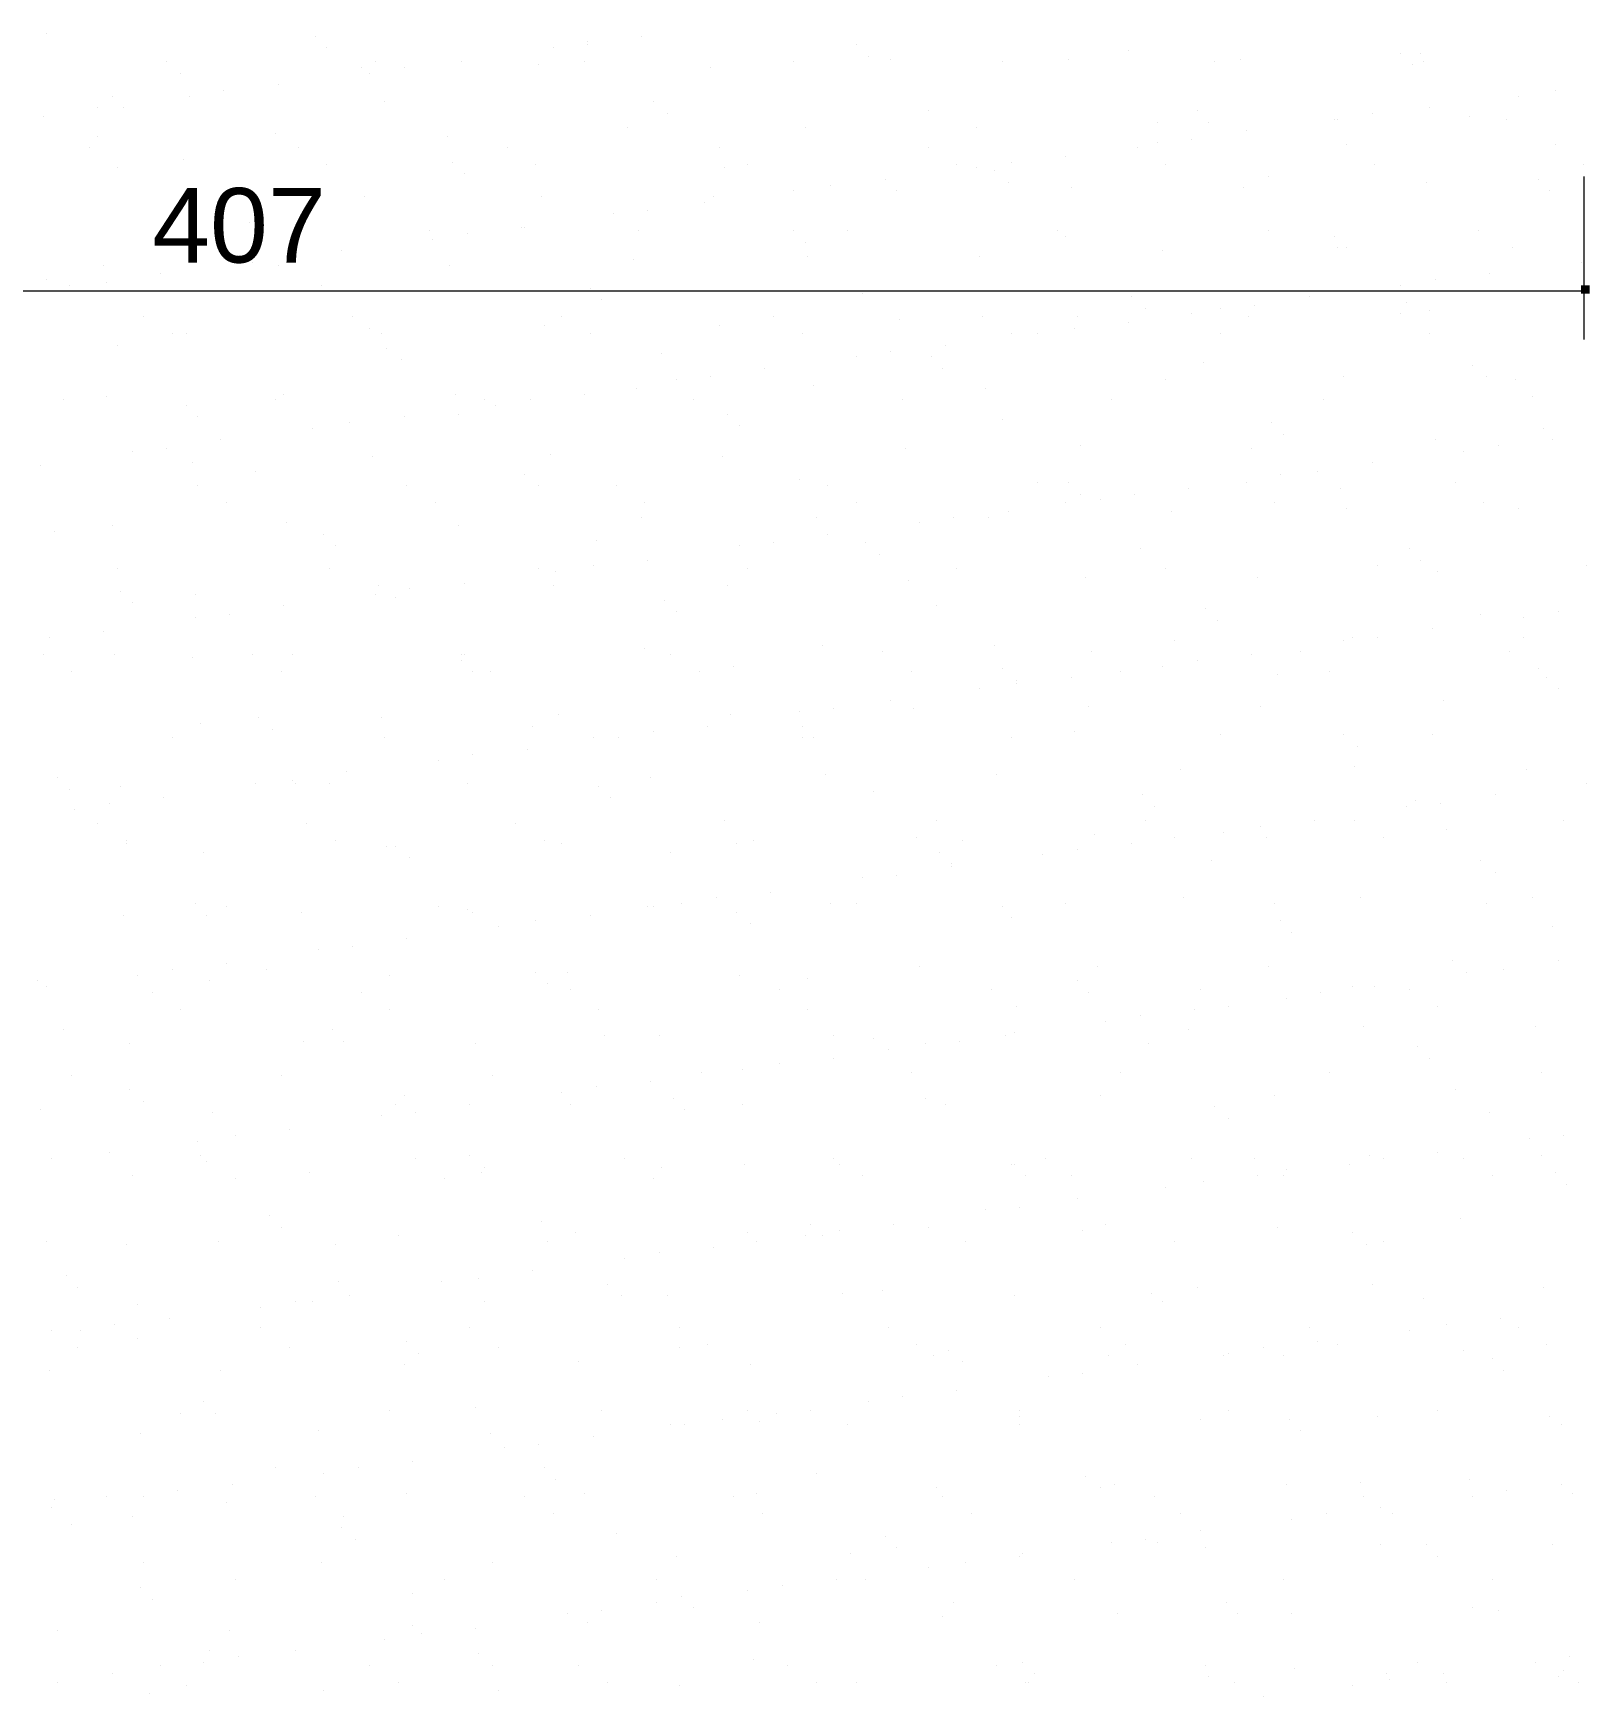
# Model space of a CAD drawing. Header units: millimetres. Extents: x 51.3 to 71.5, y 31.8 to 61.9.
# Drawn here: x 56.941 to 59.29, y 43.291 to 45.803 of the extents above; entities that cross this region are included whole.
import ezdxf

# ---------------------------------------------------------------- set-up
doc = ezdxf.new("R2010")
doc.units = ezdxf.units.MM
for name, color, linetype in [('PDF_0', 7, 'Continuous'), ('PDF_COTAS', 1, 'Continuous'), ('PDF_Texto', 7, 'Continuous')]:
    doc.layers.add(name, color=color, linetype=linetype)
doc.layers.add('PDF_Vegetação', color=7, linetype='Continuous', true_color=0x00dd37)
doc.styles.add('PDF Arial', font='arial.ttf')

msp = doc.modelspace()

# ---------------------------------------------------------------- hatches: boundary and pattern name
at = {"layer": 'PDF_0', "transparency": 33554559}
msp.add_hatch(color=1, dxfattribs=at).paths.add_polyline_path([(59.2905, 45.4095), (59.2905, 45.4225), (59.2775, 45.4225), (59.2775, 45.4095)])

# ---------------------------------------------------------------- linework, layer by layer
at = {"layer": 'PDF_COTAS', "lineweight": 5}
for points in [[(59.2818, 45.5868), (59.2818, 45.3403)], [(55.2133, 45.4138), (59.2818, 45.4138)]]:
    msp.add_lwpolyline(points, dxfattribs=at)
at = {"layer": 'PDF_Vegetação', "lineweight": 5}
for points in [[(56.96, 45.803), (56.96, 45.803)], [(57.3665, 45.7986), (57.3665, 45.7986)], [(57.8593, 45.7986), (57.8593, 45.7986)], [(57.3838, 45.7813), (57.3838, 45.7813)], [(57.7253, 45.7813), (57.7253, 45.7813)], [(57.7772, 45.79), (57.7772, 45.79)], [(57.7772, 45.7857), (57.7772, 45.7857)], [(58.1836, 45.7857), (58.1836, 45.7857)], [(58.5944, 45.777), (58.5944, 45.777)], [(59.0051, 45.7727), (59.0051, 45.7727)], [(59.0354, 45.7727), (59.0354, 45.7727)], [(57.1416, 45.7597), (57.1416, 45.7597)], [(57.4356, 45.7511), (57.4356, 45.7511)], [(57.4573, 45.7597), (57.4573, 45.7597)], [(57.5005, 45.7511), (57.5005, 45.7511)], [(57.587, 45.7597), (57.587, 45.7597)], [(57.7037, 45.7554), (57.7037, 45.7554)], [(57.7729, 45.7597), (57.7729, 45.7597)], [(57.9631, 45.7511), (57.9631, 45.7511)], [(58.0885, 45.7597), (58.0885, 45.7597)], [(58.2009, 45.7684), (58.2009, 45.7684)], [(58.2355, 45.764), (58.2355, 45.764)], [(58.4041, 45.7597), (58.4041, 45.7597)], [(58.5036, 45.764), (58.5036, 45.764)], [(58.7241, 45.7597), (58.7241, 45.7597)], [(58.763, 45.764), (58.763, 45.764)], [(59.0224, 45.7554), (59.0224, 45.7554)], [(59.0397, 45.7597), (59.0397, 45.7597)], [(57.1632, 45.7424), (57.1632, 45.7424)], [(57.3102, 45.7251), (57.3102, 45.7251)], [(57.4486, 45.7424), (57.4486, 45.7424)], [(57.0595, 45.7078), (57.0595, 45.7078)], [(57.1762, 45.7078), (57.1762, 45.7078)], [(57.2281, 45.7165), (57.2281, 45.7165)], [(57.4702, 45.6992), (57.4702, 45.6992)], [(57.8766, 45.6992), (57.8766, 45.6992)], [(59.1824, 45.7078), (59.1824, 45.7078)], [(59.2386, 45.7165), (59.2386, 45.7165)], [(56.9557, 45.6776), (56.9557, 45.6776)], [(57.0379, 45.6905), (57.0379, 45.6905)], [(57.0768, 45.6905), (57.0768, 45.6905)], [(57.8983, 45.6819), (57.8983, 45.6819)], [(58.2917, 45.6862), (58.2917, 45.6862)], [(58.6376, 45.6689), (58.6376, 45.6689)], [(58.6981, 45.6862), (58.6981, 45.6862)], [(58.7154, 45.6689), (58.7154, 45.6689)], [(58.9057, 45.6732), (58.9057, 45.6732)], [(58.91, 45.6732), (58.91, 45.6732)], [(58.9619, 45.6819), (58.9619, 45.6819)], [(59.0483, 45.6905), (59.0483, 45.6905)], [(59.1089, 45.6776), (59.1089, 45.6776)], [(59.1651, 45.6732), (59.1651, 45.6732)], [(57.0379, 45.6473), (57.0379, 45.6473)], [(57.3059, 45.6516), (57.3059, 45.6516)], [(57.5653, 45.6473), (57.5653, 45.6473)], [(57.8377, 45.6603), (57.8377, 45.6603)], [(58.1058, 45.6603), (58.1058, 45.6603)], [(58.3652, 45.6603), (58.3652, 45.6603)], [(58.7716, 45.656), (58.7716, 45.656)], [(57.0249, 45.63), (57.0249, 45.63)], [(57.3405, 45.63), (57.3405, 45.63)], [(57.6561, 45.63), (57.6561, 45.63)], [(57.9761, 45.63), (57.9761, 45.63)], [(58.2917, 45.63), (58.2917, 45.63)], [(58.6073, 45.63), (58.6073, 45.63)], [(58.6376, 45.6387), (58.6376, 45.6387)], [(58.6895, 45.643), (58.6895, 45.643)], [(58.923, 45.6343), (58.923, 45.6343)], [(59.2386, 45.6343), (59.2386, 45.6343)], [(57.0681, 45.5997), (57.0681, 45.5997)], [(57.1676, 45.6127), (57.1676, 45.6127)], [(57.3838, 45.6041), (57.3838, 45.6041)], [(57.574, 45.6084), (57.574, 45.6084)], [(57.6994, 45.6041), (57.6994, 45.6041)], [(57.9847, 45.5997), (57.9847, 45.5997)], [(58.0193, 45.6041), (58.0193, 45.6041)], [(58.3349, 45.6041), (58.3349, 45.6041)], [(58.3652, 45.5997), (58.3652, 45.5997)], [(58.3911, 45.5954), (58.3911, 45.5954)], [(58.4171, 45.6084), (58.4171, 45.6084)], [(58.4992, 45.617), (58.4992, 45.617)], [(58.6506, 45.6041), (58.6506, 45.6041)], [(58.9662, 45.6041), (58.9662, 45.6041)], [(59.2818, 45.6041), (59.2818, 45.6041)], [(57.5913, 45.5911), (57.5913, 45.5911)], [(58.1447, 45.5738), (58.1447, 45.5738)], [(58.2269, 45.5825), (58.2269, 45.5825)], [(58.4128, 45.5781), (58.4128, 45.5781)], [(58.5079, 45.5695), (58.5079, 45.5695)], [(58.7673, 45.5695), (58.7673, 45.5695)], [(58.8062, 45.5868), (58.8062, 45.5868)], [(59.044, 45.5781), (59.044, 45.5781)], [(59.2126, 45.5825), (59.2126, 45.5825)], [(57.1676, 45.5435), (57.1676, 45.5435)], [(57.44, 45.5565), (57.44, 45.5565)], [(57.708, 45.5565), (57.708, 45.5565)], [(57.9545, 45.5479), (57.9545, 45.5479)], [(57.9674, 45.5565), (57.9674, 45.5565)], [(58.0885, 45.5652), (58.0885, 45.5652)], [(58.2441, 45.5652), (58.2441, 45.5652)], [(59.2299, 45.5652), (59.2299, 45.5652)], [(57.8161, 45.5306), (57.8161, 45.5306)], [(57.868, 45.5349), (57.868, 45.5349)], [(57.2238, 45.5046), (57.2238, 45.5046)], [(57.267, 45.5176), (57.267, 45.5176)], [(57.2843, 45.5003), (57.2843, 45.5003)], [(57.5394, 45.5046), (57.5394, 45.5046)], [(57.5956, 45.5003), (57.5956, 45.5003)], [(57.6778, 45.5089), (57.6778, 45.5089)], [(57.6821, 45.5089), (57.6821, 45.5089)], [(57.855, 45.5046), (57.855, 45.5046)], [(58.0885, 45.5046), (58.0885, 45.5046)], [(58.1706, 45.5046), (58.1706, 45.5046)], [(58.4863, 45.5046), (58.4863, 45.5046)], [(58.4992, 45.496), (58.4992, 45.496)], [(58.8062, 45.5046), (58.8062, 45.5046)], [(58.9057, 45.496), (58.9057, 45.496)], [(59.1218, 45.5046), (59.1218, 45.5046)], [(57.4054, 45.4744), (57.4054, 45.4744)], [(57.5437, 45.4917), (57.5437, 45.4917)], [(58.1058, 45.4873), (58.1058, 45.4873)], [(58.6462, 45.4744), (58.6462, 45.4744)], [(58.91, 45.4787), (58.91, 45.4787)], [(58.923, 45.4787), (58.923, 45.4787)], [(59.1737, 45.4787), (59.1737, 45.4787)], [(57.0465, 45.4527), (57.0465, 45.4527)], [(57.2713, 45.4571), (57.2713, 45.4571)], [(57.3102, 45.4527), (57.3102, 45.4527)], [(57.3232, 45.4657), (57.3232, 45.4657)], [(57.5697, 45.4527), (57.5697, 45.4527)], [(57.8464, 45.4614), (57.8464, 45.4614)], [(58.1101, 45.4657), (58.1101, 45.4657)], [(58.3695, 45.4657), (58.3695, 45.4657)], [(59.2775, 45.4571), (59.2775, 45.4571)], [(56.96, 45.4311), (56.96, 45.4311)], [(56.9946, 45.4225), (56.9946, 45.4225)], [(57.0508, 45.4268), (57.0508, 45.4268)], [(57.133, 45.4398), (57.133, 45.4398)], [(57.3751, 45.4225), (57.3751, 45.4225)], [(57.7815, 45.4182), (57.7815, 45.4182)], [(59.0051, 45.4225), (59.0051, 45.4225)], [(59.057, 45.4311), (59.057, 45.4311)], [(59.1391, 45.4398), (59.1391, 45.4398)], [(56.9817, 45.4138), (56.9817, 45.4138)], [(57.7988, 45.4009), (57.7988, 45.4009)], [(58.1923, 45.4095), (58.1923, 45.4095)], [(58.5987, 45.4052), (58.5987, 45.4052)], [(58.7846, 45.3922), (58.7846, 45.3922)], [(58.8667, 45.4052), (58.8667, 45.4052)], [(59.0137, 45.3965), (59.0137, 45.3965)], [(57.107, 45.3749), (57.107, 45.3749)], [(57.4227, 45.3749), (57.4227, 45.3749)], [(57.7383, 45.3749), (57.7383, 45.3749)], [(58.0582, 45.3749), (58.0582, 45.3749)], [(58.2485, 45.3706), (58.2485, 45.3706)], [(58.3739, 45.3749), (58.3739, 45.3749)], [(58.5165, 45.3749), (58.5165, 45.3749)], [(58.6203, 45.3879), (58.6203, 45.3879)], [(58.6895, 45.3792), (58.6895, 45.3792)], [(58.7327, 45.3879), (58.7327, 45.3879)], [(58.7759, 45.3749), (58.7759, 45.3749)], [(59.0051, 45.3792), (59.0051, 45.3792)], [(59.0483, 45.3836), (59.0483, 45.3836)], [(57.1503, 45.349), (57.1503, 45.349)], [(57.1719, 45.349), (57.1719, 45.349)], [(57.4486, 45.3576), (57.4486, 45.3576)], [(57.4659, 45.349), (57.4659, 45.349)], [(57.7123, 45.3619), (57.7123, 45.3619)], [(57.7815, 45.349), (57.7815, 45.349)], [(57.9761, 45.3619), (57.9761, 45.3619)], [(58.1015, 45.349), (58.1015, 45.349)], [(58.4171, 45.349), (58.4171, 45.349)], [(58.456, 45.349), (58.456, 45.349)], [(58.5122, 45.3576), (58.5122, 45.3576)], [(58.5944, 45.3663), (58.5944, 45.3663)], [(58.7327, 45.349), (58.7327, 45.349)], [(59.0483, 45.349), (59.0483, 45.349)], [(57.0681, 45.3317), (57.0681, 45.3317)], [(57.4745, 45.3274), (57.4745, 45.3274)], [(57.8896, 45.3187), (57.8896, 45.3187)], [(58.2355, 45.323), (58.2355, 45.323)], [(58.3176, 45.3317), (58.3176, 45.3317)], [(57.4962, 45.3101), (57.4962, 45.3101)], [(58.0453, 45.2971), (58.0453, 45.2971)], [(58.1836, 45.3144), (58.1836, 45.3144)], [(58.296, 45.3144), (58.296, 45.3144)], [(58.3133, 45.2971), (58.3133, 45.2971)], [(58.7068, 45.3057), (58.7068, 45.3057)], [(59.1132, 45.3014), (59.1132, 45.3014)], [(57.8507, 45.2668), (57.8507, 45.2668)], [(57.9112, 45.2798), (57.9112, 45.2798)], [(57.9631, 45.2841), (57.9631, 45.2841)], [(58.1188, 45.2712), (58.1188, 45.2712)], [(58.3782, 45.2668), (58.3782, 45.2668)], [(58.6506, 45.2798), (58.6506, 45.2798)], [(58.9186, 45.2841), (58.9186, 45.2841)], [(59.1348, 45.2841), (59.1348, 45.2841)], [(59.178, 45.2798), (59.178, 45.2798)], [(56.986, 45.2495), (56.986, 45.2495)], [(57.0508, 45.2539), (57.0508, 45.2539)], [(57.3059, 45.2495), (57.3059, 45.2495)], [(57.3189, 45.2582), (57.3189, 45.2582)], [(57.5783, 45.2582), (57.5783, 45.2582)], [(57.6215, 45.2495), (57.6215, 45.2495)], [(57.6907, 45.2495), (57.6907, 45.2495)], [(57.7729, 45.2582), (57.7729, 45.2582)], [(57.9372, 45.2495), (57.9372, 45.2495)], [(58.2528, 45.2495), (58.2528, 45.2495)], [(58.5684, 45.2495), (58.5684, 45.2495)], [(58.8884, 45.2495), (58.8884, 45.2495)], [(59.204, 45.2539), (59.204, 45.2539)], [(57.1719, 45.2409), (57.1719, 45.2409)], [(57.1892, 45.2236), (57.1892, 45.2236)], [(57.5005, 45.2236), (57.5005, 45.2236)], [(57.5826, 45.2279), (57.5826, 45.2279)], [(57.6388, 45.2409), (57.6388, 45.2409)], [(57.9891, 45.2279), (57.9891, 45.2279)], [(58.4041, 45.2193), (58.4041, 45.2193)], [(57.3621, 45.2063), (57.3621, 45.2063)], [(57.4183, 45.2149), (57.4183, 45.2149)], [(58.0063, 45.2106), (58.0063, 45.2106)], [(58.8105, 45.2149), (58.8105, 45.2149)], [(58.8278, 45.1977), (58.8278, 45.1977)], [(59.2213, 45.2063), (59.2213, 45.2063)], [(57.0897, 45.1717), (57.0897, 45.1717)], [(57.1416, 45.176), (57.1416, 45.176)], [(57.2238, 45.189), (57.2238, 45.189)], [(57.721, 45.1674), (57.721, 45.1674)], [(58.2571, 45.176), (58.2571, 45.176)], [(58.5209, 45.1804), (58.5209, 45.1804)], [(58.7803, 45.176), (58.7803, 45.176)], [(59.057, 45.189), (59.057, 45.189)], [(59.1002, 45.1717), (59.1002, 45.1717)], [(59.1521, 45.1804), (59.1521, 45.1804)], [(59.2343, 45.189), (59.2343, 45.189)], [(56.9514, 45.1501), (56.9514, 45.1501)], [(57.1805, 45.1544), (57.1805, 45.1544)], [(57.2757, 45.1414), (57.2757, 45.1414)], [(57.4529, 45.1631), (57.4529, 45.1631)], [(57.9804, 45.1631), (57.9804, 45.1631)], [(58.8797, 45.1414), (58.8797, 45.1414)], [(58.9619, 45.1544), (58.9619, 45.1544)], [(57.1892, 45.1198), (57.1892, 45.1198)], [(57.5048, 45.1198), (57.5048, 45.1198)], [(57.6821, 45.1371), (57.6821, 45.1371)], [(57.7037, 45.1198), (57.7037, 45.1198)], [(57.8204, 45.1198), (57.8204, 45.1198)], [(58.0971, 45.1285), (58.0971, 45.1285)], [(58.1404, 45.1198), (58.1404, 45.1198)], [(58.456, 45.1241), (58.456, 45.1241)], [(58.5036, 45.1241), (58.5036, 45.1241)], [(58.7716, 45.1241), (58.7716, 45.1241)], [(58.8235, 45.1371), (58.8235, 45.1371)], [(59.0872, 45.1241), (59.0872, 45.1241)], [(57.2324, 45.0939), (57.2324, 45.0939)], [(57.548, 45.0939), (57.548, 45.0939)], [(57.8637, 45.0939), (57.8637, 45.0939)], [(58.1836, 45.0939), (58.1836, 45.0939)], [(58.4992, 45.0939), (58.4992, 45.0939)], [(58.5209, 45.1069), (58.5209, 45.1069)], [(58.5511, 45.0982), (58.5511, 45.0982)], [(58.603, 45.1069), (58.603, 45.1069)], [(58.6852, 45.1155), (58.6852, 45.1155)], [(58.8149, 45.0939), (58.8149, 45.0939)], [(58.9143, 45.1155), (58.9143, 45.1155)], [(59.1305, 45.0939), (59.1305, 45.0939)], [(57.8593, 45.0723), (57.8593, 45.0723)], [(58.1231, 45.0723), (58.1231, 45.0723)], [(58.3306, 45.0723), (58.3306, 45.0723)], [(58.3825, 45.0723), (58.3825, 45.0723)], [(58.4128, 45.0809), (58.4128, 45.0809)], [(58.6592, 45.0809), (58.6592, 45.0809)], [(58.923, 45.0852), (58.923, 45.0852)], [(59.1824, 45.0852), (59.1824, 45.0852)], [(56.973, 45.0506), (56.973, 45.0506)], [(57.0595, 45.0593), (57.0595, 45.0593)], [(57.3232, 45.0636), (57.3232, 45.0636)], [(57.3794, 45.0463), (57.3794, 45.0463)], [(57.5826, 45.0593), (57.5826, 45.0593)], [(58.1404, 45.0463), (58.1404, 45.0463)], [(58.2787, 45.0636), (58.2787, 45.0636)], [(57.3967, 45.029), (57.3967, 45.029)], [(57.7902, 45.0377), (57.7902, 45.0377)], [(58.0063, 45.029), (58.0063, 45.029)], [(58.0582, 45.0334), (58.0582, 45.0334)], [(58.1966, 45.0334), (58.1966, 45.0334)], [(58.2182, 45.0161), (58.2182, 45.0161)], [(58.6117, 45.0247), (58.6117, 45.0247)], [(59.0181, 45.0247), (59.0181, 45.0247)], [(57.0681, 44.9944), (57.0681, 44.9944)], [(57.3881, 44.9944), (57.3881, 44.9944)], [(57.7037, 44.9944), (57.7037, 44.9944)], [(57.7858, 44.9988), (57.7858, 44.9988)], [(57.868, 45.0074), (57.868, 45.0074)], [(58.0193, 44.9944), (58.0193, 44.9944)], [(58.3349, 44.9944), (58.3349, 44.9944)], [(58.6506, 44.9944), (58.6506, 44.9944)], [(58.9705, 44.9988), (58.9705, 44.9988)], [(59.0354, 45.0074), (59.0354, 45.0074)], [(59.2861, 44.9988), (59.2861, 44.9988)], [(57.4616, 44.9685), (57.4616, 44.9685)], [(57.5913, 44.9728), (57.5913, 44.9728)], [(57.7253, 44.9685), (57.7253, 44.9685)], [(57.7296, 44.9901), (57.7296, 44.9901)], [(57.9891, 44.9685), (57.9891, 44.9685)], [(58.2614, 44.9771), (58.2614, 44.9771)], [(58.5295, 44.9815), (58.5295, 44.9815)], [(58.7889, 44.9815), (58.7889, 44.9815)], [(59.0613, 44.9901), (59.0613, 44.9901)], [(57.0725, 44.9599), (57.0725, 44.9599)], [(57.0897, 44.9426), (57.0897, 44.9426)], [(57.1849, 44.9555), (57.1849, 44.9555)], [(57.4573, 44.9555), (57.4573, 44.9555)], [(57.4875, 44.9512), (57.4875, 44.9512)], [(57.5091, 44.9642), (57.5091, 44.9642)], [(57.8939, 44.9469), (57.8939, 44.9469)], [(57.1849, 44.9209), (57.1849, 44.9209)], [(57.2367, 44.9253), (57.2367, 44.9253)], [(57.3189, 44.9382), (57.3189, 44.9382)], [(57.9112, 44.9296), (57.9112, 44.9296)], [(58.3047, 44.9382), (58.3047, 44.9382)], [(58.7111, 44.9339), (58.7111, 44.9339)], [(58.7284, 44.9166), (58.7284, 44.9166)], [(59.1262, 44.9253), (59.1262, 44.9253)], [(59.191, 44.9209), (59.191, 44.9209)], [(59.2429, 44.9296), (59.2429, 44.9296)], [(56.9644, 44.8907), (56.9644, 44.8907)], [(57.0465, 44.8993), (57.0465, 44.8993)], [(58.9316, 44.8907), (58.9316, 44.8907)], [(58.9705, 44.8907), (58.9705, 44.8907)], [(59.0527, 44.9036), (59.0527, 44.9036)], [(59.191, 44.8907), (59.191, 44.8907)], [(56.9557, 44.8647), (56.9557, 44.8647)], [(57.0638, 44.8647), (57.0638, 44.8647)], [(57.2713, 44.8647), (57.2713, 44.8647)], [(57.3319, 44.8647), (57.3319, 44.8647)], [(57.587, 44.8647), (57.587, 44.8647)], [(57.5913, 44.8647), (57.5913, 44.8647)], [(57.8637, 44.8734), (57.8637, 44.8734)], [(57.9026, 44.8647), (57.9026, 44.8647)], [(58.1317, 44.8777), (58.1317, 44.8777)], [(58.2225, 44.8691), (58.2225, 44.8691)], [(58.3911, 44.8777), (58.3911, 44.8777)], [(58.5382, 44.8691), (58.5382, 44.8691)], [(58.6635, 44.8864), (58.6635, 44.8864)], [(58.7803, 44.8647), (58.7803, 44.8647)], [(58.8538, 44.8691), (58.8538, 44.8691)], [(58.9186, 44.8864), (58.9186, 44.8864)], [(59.1694, 44.8691), (59.1694, 44.8691)], [(57.1805, 44.8604), (57.1805, 44.8604)], [(57.587, 44.8561), (57.587, 44.8561)], [(57.9977, 44.8474), (57.9977, 44.8474)], [(58.4041, 44.8431), (58.4041, 44.8431)], [(58.6462, 44.8474), (58.6462, 44.8474)], [(58.6981, 44.8561), (58.6981, 44.8561)], [(59.2126, 44.8431), (59.2126, 44.8431)], [(56.999, 44.8388), (56.999, 44.8388)], [(57.3146, 44.8388), (57.3146, 44.8388)], [(57.6043, 44.8388), (57.6043, 44.8388)], [(57.6302, 44.8388), (57.6302, 44.8388)], [(57.9458, 44.8388), (57.9458, 44.8388)], [(58.2658, 44.8388), (58.2658, 44.8388)], [(58.4257, 44.8258), (58.4257, 44.8258)], [(58.4257, 44.8215), (58.4257, 44.8215)], [(58.5079, 44.8301), (58.5079, 44.8301)], [(58.5814, 44.8388), (58.5814, 44.8388)], [(58.8192, 44.8345), (58.8192, 44.8345)], [(58.897, 44.8388), (58.897, 44.8388)], [(59.2256, 44.8301), (59.2256, 44.8301)], [(58.2355, 44.7956), (58.2355, 44.7956)], [(58.3695, 44.8129), (58.3695, 44.8129)], [(59.07, 44.7956), (59.07, 44.7956)], [(59.2429, 44.8129), (59.2429, 44.8129)], [(57.28, 44.7696), (57.28, 44.7696)], [(57.4659, 44.7696), (57.4659, 44.7696)], [(57.734, 44.7739), (57.734, 44.7739)], [(57.9934, 44.7739), (57.9934, 44.7739)], [(58.0971, 44.7783), (58.0971, 44.7783)], [(58.149, 44.7826), (58.149, 44.7826)], [(58.2701, 44.7826), (58.2701, 44.7826)], [(58.5338, 44.7869), (58.5338, 44.7869)], [(58.7932, 44.7869), (58.7932, 44.7869)], [(57.1503, 44.7393), (57.1503, 44.7393)], [(57.1935, 44.761), (57.1935, 44.761)], [(57.3016, 44.7523), (57.3016, 44.7523)], [(57.4702, 44.7393), (57.4702, 44.7393)], [(57.695, 44.7566), (57.695, 44.7566)], [(57.7858, 44.7393), (57.7858, 44.7393)], [(57.8248, 44.7393), (57.8248, 44.7393)], [(57.8766, 44.748), (57.8766, 44.748)], [(57.9588, 44.7566), (57.9588, 44.7566)], [(58.1015, 44.7566), (58.1015, 44.7566)], [(58.1015, 44.7393), (58.1015, 44.7393)], [(58.1188, 44.7393), (58.1188, 44.7393)], [(58.4171, 44.7393), (58.4171, 44.7393)], [(58.5122, 44.748), (58.5122, 44.748)], [(58.7327, 44.7437), (58.7327, 44.7437)], [(58.9186, 44.7437), (58.9186, 44.7437)], [(59.0527, 44.7437), (59.0527, 44.7437)], [(57.6864, 44.7221), (57.6864, 44.7221)], [(58.9402, 44.7264), (58.9402, 44.7264)], [(57.5524, 44.7048), (57.5524, 44.7048)], [(57.6043, 44.7134), (57.6043, 44.7134)], [(58.6722, 44.6918), (58.6722, 44.6918)], [(58.9359, 44.6961), (58.9359, 44.6961)], [(59.1953, 44.6918), (59.1953, 44.6918)], [(56.9773, 44.6788), (56.9773, 44.6788)], [(57.0725, 44.6658), (57.0725, 44.6658)], [(57.2757, 44.6702), (57.2757, 44.6702)], [(57.3319, 44.6745), (57.3319, 44.6745)], [(57.3362, 44.6702), (57.3362, 44.6702)], [(57.3881, 44.6702), (57.3881, 44.6702)], [(57.414, 44.6875), (57.414, 44.6875)], [(57.5956, 44.6702), (57.5956, 44.6702)], [(57.7945, 44.6658), (57.7945, 44.6658)], [(57.8723, 44.6788), (57.8723, 44.6788)], [(58.1361, 44.6831), (58.1361, 44.6831)], [(58.3955, 44.6831), (58.3955, 44.6831)], [(59.2861, 44.6702), (59.2861, 44.6702)], [(56.9946, 44.6615), (56.9946, 44.6615)], [(57.0552, 44.6399), (57.0552, 44.6399)], [(57.1373, 44.6486), (57.1373, 44.6486)], [(57.8118, 44.6486), (57.8118, 44.6486)], [(58.2096, 44.6572), (58.2096, 44.6572)], [(58.616, 44.6529), (58.616, 44.6529)], [(59.0267, 44.6442), (59.0267, 44.6442)], [(59.0656, 44.6399), (59.0656, 44.6399)], [(59.1478, 44.6529), (59.1478, 44.6529)], [(57.0033, 44.6313), (57.0033, 44.6313)], [(57.9847, 44.614), (57.9847, 44.614)], [(58.3047, 44.614), (58.3047, 44.614)], [(58.6203, 44.614), (58.6203, 44.614)], [(58.6333, 44.6356), (58.6333, 44.6356)], [(58.8754, 44.614), (58.8754, 44.614)], [(58.9359, 44.614), (58.9359, 44.614)], [(59.0137, 44.6356), (59.0137, 44.6356)], [(59.2515, 44.614), (59.2515, 44.614)], [(57.0379, 44.6096), (57.0379, 44.6096)], [(57.3535, 44.6096), (57.3535, 44.6096)], [(57.6691, 44.6096), (57.6691, 44.6096)], [(58.5425, 44.5923), (58.5425, 44.5923)], [(58.737, 44.5967), (58.737, 44.5967)], [(58.7932, 44.6053), (58.7932, 44.6053)], [(59.0743, 44.601), (59.0743, 44.601)], [(57.0811, 44.5837), (57.0811, 44.5837)], [(57.0811, 44.5794), (57.0811, 44.5794)], [(57.1978, 44.5664), (57.1978, 44.5664)], [(57.3967, 44.5837), (57.3967, 44.5837)], [(57.4745, 44.5751), (57.4745, 44.5751)], [(57.4875, 44.5751), (57.4875, 44.5751)], [(57.7123, 44.5837), (57.7123, 44.5837)], [(57.7383, 44.5794), (57.7383, 44.5794)], [(57.9026, 44.5664), (57.9026, 44.5664)], [(58.002, 44.5794), (58.002, 44.5794)], [(58.028, 44.5837), (58.028, 44.5837)], [(58.2744, 44.588), (58.2744, 44.588)], [(58.309, 44.5664), (58.309, 44.5664)], [(58.3436, 44.5837), (58.3436, 44.5837)], [(58.5165, 44.5707), (58.5165, 44.5707)], [(58.5987, 44.5794), (58.5987, 44.5794)], [(58.6635, 44.588), (58.6635, 44.588)], [(58.8019, 44.588), (58.8019, 44.588)], [(58.9792, 44.588), (58.9792, 44.588)], [(57.5091, 44.5578), (57.5091, 44.5578)], [(58.3263, 44.5491), (58.3263, 44.5491)], [(58.3263, 44.5448), (58.3263, 44.5448)], [(58.4647, 44.5621), (58.4647, 44.5621)], [(58.7197, 44.5534), (58.7197, 44.5534)], [(59.1262, 44.5534), (59.1262, 44.5534)], [(58.1923, 44.5275), (58.1923, 44.5275)], [(58.2441, 44.5318), (58.2441, 44.5318)], [(59.1478, 44.5361), (59.1478, 44.5361)], [(57.1849, 44.4886), (57.1849, 44.4886)], [(57.9199, 44.4886), (57.9199, 44.4886)], [(57.9718, 44.4972), (57.9718, 44.4972)], [(58.0539, 44.5059), (58.0539, 44.5059)], [(58.1447, 44.4886), (58.1447, 44.4886)], [(58.1836, 44.4886), (58.1836, 44.4886)], [(58.4992, 44.4886), (58.4992, 44.4886)], [(58.6765, 44.4972), (58.6765, 44.4972)], [(58.8149, 44.4886), (58.8149, 44.4886)], [(58.9446, 44.4972), (58.9446, 44.4972)], [(59.1348, 44.4886), (59.1348, 44.4886)], [(59.204, 44.4972), (59.204, 44.4972)], [(57.0768, 44.4713), (57.0768, 44.4713)], [(57.2022, 44.4713), (57.2022, 44.4713)], [(57.2324, 44.4843), (57.2324, 44.4843)], [(57.3448, 44.4756), (57.3448, 44.4756)], [(57.5524, 44.4843), (57.5524, 44.4843)], [(57.5956, 44.4799), (57.5956, 44.4799)], [(57.6043, 44.4756), (57.6043, 44.4756)], [(57.6994, 44.4626), (57.6994, 44.4626)], [(57.7815, 44.4713), (57.7815, 44.4713)], [(57.868, 44.4843), (57.868, 44.4843)], [(57.8766, 44.4843), (57.8766, 44.4843)], [(58.002, 44.4756), (58.002, 44.4756)], [(58.4041, 44.4843), (58.4041, 44.4843)], [(58.4171, 44.467), (58.4171, 44.467)], [(58.8235, 44.4626), (58.8235, 44.4626)], [(57.6432, 44.454), (57.6432, 44.454)], [(58.0236, 44.4583), (58.0236, 44.4583)], [(58.8408, 44.4453), (58.8408, 44.4453)], [(59.2343, 44.454), (59.2343, 44.454)], [(57.3708, 44.4194), (57.3708, 44.4194)], [(57.4227, 44.4237), (57.4227, 44.4237)], [(57.5048, 44.4367), (57.5048, 44.4367)], [(57.1503, 44.3891), (57.1503, 44.3891)], [(57.2324, 44.3978), (57.2324, 44.3978)], [(57.293, 44.3891), (57.293, 44.3891)], [(58.2787, 44.3935), (58.2787, 44.3935)], [(58.5468, 44.3935), (58.5468, 44.3935)], [(58.8062, 44.3935), (58.8062, 44.3935)], [(59.0829, 44.4021), (59.0829, 44.4021)], [(59.1608, 44.3891), (59.1608, 44.3891)], [(59.2429, 44.4021), (59.2429, 44.4021)], [(56.9471, 44.3718), (56.9471, 44.3718)], [(56.96, 44.3632), (56.96, 44.3632)], [(57.0984, 44.3805), (57.0984, 44.3805)], [(57.2065, 44.3718), (57.2065, 44.3718)], [(57.4789, 44.3805), (57.4789, 44.3805)], [(57.6994, 44.3848), (57.6994, 44.3848)], [(57.7167, 44.3675), (57.7167, 44.3675)], [(57.7469, 44.3848), (57.7469, 44.3848)], [(58.0063, 44.3805), (58.0063, 44.3805)], [(58.1101, 44.3762), (58.1101, 44.3762)], [(58.5165, 44.3718), (58.5165, 44.3718)], [(58.9316, 44.3632), (58.9316, 44.3632)], [(58.9662, 44.3632), (58.9662, 44.3632)], [(59.1045, 44.3848), (59.1045, 44.3848)], [(57.12, 44.3545), (57.12, 44.3545)], [(57.4356, 44.3545), (57.4356, 44.3545)], [(57.7513, 44.3589), (57.7513, 44.3589)], [(58.0669, 44.3589), (58.0669, 44.3589)], [(58.3868, 44.3589), (58.3868, 44.3589)], [(58.5338, 44.3545), (58.5338, 44.3545)], [(58.7024, 44.3589), (58.7024, 44.3589)], [(58.8322, 44.3459), (58.8322, 44.3459)], [(58.884, 44.3545), (58.884, 44.3545)], [(59.0181, 44.3589), (59.0181, 44.3589)], [(57.1632, 44.3286), (57.1632, 44.3286)], [(57.4789, 44.3286), (57.4789, 44.3286)], [(57.7945, 44.3286), (57.7945, 44.3286)], [(58.1101, 44.3286), (58.1101, 44.3286)], [(58.4257, 44.3329), (58.4257, 44.3329)], [(58.6117, 44.32), (58.6117, 44.32)], [(58.6938, 44.3286), (58.6938, 44.3286)], [(58.7457, 44.3329), (58.7457, 44.3329)], [(59.0613, 44.3329), (59.0613, 44.3329)], [(56.986, 44.2983), (56.986, 44.2983)], [(57.3924, 44.2983), (57.3924, 44.2983)], [(57.8031, 44.2897), (57.8031, 44.2897)], [(57.8853, 44.2897), (57.8853, 44.2897)], [(58.149, 44.2897), (58.149, 44.2897)], [(58.4084, 44.2897), (58.4084, 44.2897)], [(58.4214, 44.294), (58.4214, 44.294)], [(58.5598, 44.3113), (58.5598, 44.3113)], [(58.6852, 44.2983), (58.6852, 44.2983)], [(58.9489, 44.3027), (58.9489, 44.3027)], [(59.2083, 44.3027), (59.2083, 44.3027)], [(57.0854, 44.2767), (57.0854, 44.2767)], [(57.3492, 44.281), (57.3492, 44.281)], [(57.4097, 44.281), (57.4097, 44.281)], [(57.6086, 44.2767), (57.6086, 44.2767)], [(58.2096, 44.2854), (58.2096, 44.2854)], [(58.2312, 44.2681), (58.2312, 44.2681)], [(58.2874, 44.2767), (58.2874, 44.2767)], [(58.3393, 44.281), (58.3393, 44.281)], [(58.6246, 44.2767), (58.6246, 44.2767)], [(59.031, 44.2724), (59.031, 44.2724)], [(58.0107, 44.2378), (58.0107, 44.2378)], [(58.0669, 44.2465), (58.0669, 44.2465)], [(58.149, 44.2551), (58.149, 44.2551)], [(59.0483, 44.2551), (59.0483, 44.2551)], [(56.999, 44.2292), (56.999, 44.2292)], [(57.3146, 44.2292), (57.3146, 44.2292)], [(57.6345, 44.2292), (57.6345, 44.2292)], [(57.7902, 44.2119), (57.7902, 44.2119)], [(57.8723, 44.2205), (57.8723, 44.2205)], [(57.9501, 44.2335), (57.9501, 44.2335)], [(58.2658, 44.2335), (58.2658, 44.2335)], [(58.5814, 44.2335), (58.5814, 44.2335)], [(58.897, 44.2335), (58.897, 44.2335)], [(59.217, 44.2335), (59.217, 44.2335)], [(57.0854, 44.2075), (57.0854, 44.2075)], [(57.107, 44.1903), (57.107, 44.1903)], [(57.5005, 44.1989), (57.5005, 44.1989)], [(57.7383, 44.2032), (57.7383, 44.2032)], [(57.9069, 44.1946), (57.9069, 44.1946)], [(58.2874, 44.1946), (58.2874, 44.1946)], [(58.5511, 44.1989), (58.5511, 44.1989)], [(58.8149, 44.1989), (58.8149, 44.1989)], [(59.0872, 44.2075), (59.0872, 44.2075)], [(56.9514, 44.1773), (56.9514, 44.1773)], [(57.2108, 44.173), (57.2108, 44.173)], [(57.4659, 44.1686), (57.4659, 44.1686)], [(57.4875, 44.1859), (57.4875, 44.1859)], [(57.5178, 44.173), (57.5178, 44.173)], [(57.5999, 44.1859), (57.5999, 44.1859)], [(57.7513, 44.1859), (57.7513, 44.1859)], [(57.9242, 44.1773), (57.9242, 44.1773)], [(58.0107, 44.1859), (58.0107, 44.1859)], [(58.3176, 44.1859), (58.3176, 44.1859)], [(58.7241, 44.1816), (58.7241, 44.1816)], [(58.7457, 44.1643), (58.7457, 44.1643)], [(59.1391, 44.173), (59.1391, 44.173)], [(57.2454, 44.1384), (57.2454, 44.1384)], [(57.3275, 44.147), (57.3275, 44.147)], [(59.2515, 44.1384), (59.2515, 44.1384)], [(57.0552, 44.1124), (57.0552, 44.1124)], [(57.1892, 44.1297), (57.1892, 44.1297)], [(59.0613, 44.1124), (59.0613, 44.1124)], [(59.1997, 44.134), (59.1997, 44.134)], [(56.9687, 44.1038), (56.9687, 44.1038)], [(57.1935, 44.1081), (57.1935, 44.1081)], [(57.2022, 44.0995), (57.2022, 44.0995)], [(57.5178, 44.1038), (57.5178, 44.1038)], [(57.5999, 44.1081), (57.5999, 44.1081)], [(57.6215, 44.0908), (57.6215, 44.0908)], [(57.8334, 44.1038), (57.8334, 44.1038)], [(57.8896, 44.0908), (57.8896, 44.0908)], [(58.015, 44.0951), (58.015, 44.0951)], [(58.149, 44.1038), (58.149, 44.1038)], [(58.1577, 44.0951), (58.1577, 44.0951)], [(58.4171, 44.0951), (58.4171, 44.0951)], [(58.4214, 44.0951), (58.4214, 44.0951)], [(58.469, 44.1038), (58.469, 44.1038)], [(58.6895, 44.1038), (58.6895, 44.1038)], [(58.7846, 44.1038), (58.7846, 44.1038)], [(58.8322, 44.0865), (58.8322, 44.0865)], [(58.9273, 44.0951), (58.9273, 44.0951)], [(58.9575, 44.1081), (58.9575, 44.1081)], [(58.9792, 44.1038), (58.9792, 44.1038)], [(59.1002, 44.1038), (59.1002, 44.1038)], [(59.217, 44.1081), (59.217, 44.1081)], [(57.0897, 44.0778), (57.0897, 44.0778)], [(57.2454, 44.0735), (57.2454, 44.0735)], [(57.3578, 44.0822), (57.3578, 44.0822)], [(57.561, 44.0735), (57.561, 44.0735)], [(57.6172, 44.0822), (57.6172, 44.0822)], [(57.8766, 44.0735), (57.8766, 44.0735)], [(58.1923, 44.0778), (58.1923, 44.0778)], [(58.4387, 44.0778), (58.4387, 44.0778)], [(58.5079, 44.0778), (58.5079, 44.0778)], [(58.7068, 44.0692), (58.7068, 44.0692)], [(58.7889, 44.0778), (58.7889, 44.0778)], [(58.8278, 44.0778), (58.8278, 44.0778)], [(59.1435, 44.0778), (59.1435, 44.0778)], [(59.2386, 44.0822), (59.2386, 44.0822)], [(59.2559, 44.0649), (59.2559, 44.0649)], [(58.5165, 44.0432), (58.5165, 44.0432)], [(58.6506, 44.0605), (58.6506, 44.0605)], [(57.2973, 44.0173), (57.2973, 44.0173)], [(58.3782, 44.026), (58.3782, 44.026)], [(58.4301, 44.0303), (58.4301, 44.0303)], [(59.0959, 44.013), (59.0959, 44.013)], [(57.3146, 44), (57.3146, 44)], [(57.4918, 43.987), (57.4918, 43.987)], [(57.708, 44.0087), (57.708, 44.0087)], [(57.7599, 43.9914), (57.7599, 43.9914)], [(58.0193, 43.9914), (58.0193, 43.9914)], [(58.1058, 43.987), (58.1058, 43.987)], [(58.1144, 44.0043), (58.1144, 44.0043)], [(58.1317, 43.987), (58.1317, 43.987)], [(58.1577, 43.9957), (58.1577, 43.9957)], [(58.2398, 44.0043), (58.2398, 44.0043)], [(58.2917, 44), (58.2917, 44)], [(58.5252, 43.9957), (58.5252, 43.9957)], [(58.5598, 44.0043), (58.5598, 44.0043)], [(58.8192, 44), (58.8192, 44)], [(58.9316, 43.9914), (58.9316, 43.9914)], [(56.96, 43.9784), (56.96, 43.9784)], [(57.0811, 43.9741), (57.0811, 43.9741)], [(57.2195, 43.9784), (57.2195, 43.9784)], [(57.3967, 43.9741), (57.3967, 43.9741)], [(57.7167, 43.9784), (57.7167, 43.9784)], [(57.8853, 43.9611), (57.8853, 43.9611)], [(57.9674, 43.9697), (57.9674, 43.9697)], [(58.0323, 43.9784), (58.0323, 43.9784)], [(58.3479, 43.9784), (58.3479, 43.9784)], [(58.6635, 43.9784), (58.6635, 43.9784)], [(58.9532, 43.9741), (58.9532, 43.9741)], [(58.9792, 43.9784), (58.9792, 43.9784)], [(57.695, 43.9352), (57.695, 43.9352)], [(57.8334, 43.9525), (57.8334, 43.9525)], [(56.9903, 43.9265), (56.9903, 43.9265)], [(57.401, 43.9179), (57.401, 43.9179)], [(57.5567, 43.9179), (57.5567, 43.9179)], [(57.6129, 43.9222), (57.6129, 43.9222)], [(57.8075, 43.9135), (57.8075, 43.9135)], [(58.9619, 43.9135), (58.9619, 43.9135)], [(57.0076, 43.9092), (57.0076, 43.9092)], [(57.3362, 43.8876), (57.3362, 43.8876)], [(57.3621, 43.8876), (57.3621, 43.8876)], [(57.4183, 43.8962), (57.4183, 43.8962)], [(57.6215, 43.8876), (57.6215, 43.8876)], [(57.8291, 43.8962), (57.8291, 43.8962)], [(57.8983, 43.8962), (57.8983, 43.8962)], [(58.162, 43.9006), (58.162, 43.9006)], [(58.2225, 43.9049), (58.2225, 43.9049)], [(58.4214, 43.8962), (58.4214, 43.8962)], [(58.6289, 43.9006), (58.6289, 43.9006)], [(58.6462, 43.8876), (58.6462, 43.8876)], [(58.6981, 43.9092), (58.6981, 43.9092)], [(59.0397, 43.8919), (59.0397, 43.8919)], [(59.2213, 43.9092), (59.2213, 43.9092)], [(57.0984, 43.8833), (57.0984, 43.8833)], [(57.146, 43.8617), (57.146, 43.8617)], [(57.2843, 43.879), (57.2843, 43.879)], [(59.1564, 43.8617), (59.1564, 43.8617)], [(56.9687, 43.8444), (56.9687, 43.8444)], [(57.0119, 43.8444), (57.0119, 43.8444)], [(57.0638, 43.853), (57.0638, 43.853)], [(57.2843, 43.8487), (57.2843, 43.8487)], [(57.5999, 43.8487), (57.5999, 43.8487)], [(57.9156, 43.8487), (57.9156, 43.8487)], [(58.2312, 43.8487), (58.2312, 43.8487)], [(58.5511, 43.8487), (58.5511, 43.8487)], [(58.8667, 43.8487), (58.8667, 43.8487)], [(59.0181, 43.8444), (59.0181, 43.8444)], [(59.0743, 43.853), (59.0743, 43.853)], [(59.1824, 43.8487), (59.1824, 43.8487)], [(57.0076, 43.8184), (57.0076, 43.8184)], [(57.0984, 43.8314), (57.0984, 43.8314)], [(57.3275, 43.8184), (57.3275, 43.8184)], [(57.5048, 43.8271), (57.5048, 43.8271)], [(57.5221, 43.8098), (57.5221, 43.8098)], [(57.6432, 43.8184), (57.6432, 43.8184)], [(57.9156, 43.8184), (57.9156, 43.8184)], [(57.9588, 43.8227), (57.9588, 43.8227)], [(58.2744, 43.8227), (58.2744, 43.8227)], [(58.322, 43.8141), (58.322, 43.8141)], [(58.59, 43.8227), (58.59, 43.8227)], [(58.7457, 43.8098), (58.7457, 43.8098)], [(58.7976, 43.8184), (58.7976, 43.8184)], [(58.8797, 43.8271), (58.8797, 43.8271)], [(58.91, 43.8227), (58.91, 43.8227)], [(59.1002, 43.8141), (59.1002, 43.8141)], [(59.2256, 43.8227), (59.2256, 43.8227)], [(57.5005, 43.7925), (57.5005, 43.7925)], [(57.7642, 43.7968), (57.7642, 43.7968)], [(58.0236, 43.7925), (58.0236, 43.7925)], [(58.3004, 43.8055), (58.3004, 43.8055)], [(58.3436, 43.7968), (58.3436, 43.7968)], [(58.5641, 43.8055), (58.5641, 43.8055)], [(58.6073, 43.7925), (58.6073, 43.7925)], [(58.737, 43.8055), (58.737, 43.8055)], [(58.8278, 43.8055), (58.8278, 43.8055)], [(59.1435, 43.8011), (59.1435, 43.8011)], [(56.9644, 43.7838), (56.9644, 43.7838)], [(57.2238, 43.7838), (57.2238, 43.7838)], [(58.4733, 43.7752), (58.4733, 43.7752)], [(58.5252, 43.7795), (58.5252, 43.7795)], [(59.1608, 43.7838), (59.1608, 43.7838)], [(57.1978, 43.7363), (57.1978, 43.7363)], [(58.2009, 43.7363), (58.2009, 43.7363)], [(58.2528, 43.7449), (58.2528, 43.7449)], [(58.3349, 43.7536), (58.3349, 43.7536)], [(57.1632, 43.719), (57.1632, 43.719)], [(57.2151, 43.719), (57.2151, 43.719)], [(57.4789, 43.7233), (57.4789, 43.7233)], [(57.6086, 43.7276), (57.6086, 43.7276)], [(57.7988, 43.7233), (57.7988, 43.7233)], [(57.9804, 43.7103), (57.9804, 43.7103)], [(58.0193, 43.7233), (58.0193, 43.7233)], [(58.0626, 43.719), (58.0626, 43.719)], [(58.1144, 43.7233), (58.1144, 43.7233)], [(58.4301, 43.7233), (58.4301, 43.7233)], [(58.4301, 43.7147), (58.4301, 43.7147)], [(58.7024, 43.7103), (58.7024, 43.7103)], [(58.7457, 43.7233), (58.7457, 43.7233)], [(58.8365, 43.7103), (58.8365, 43.7103)], [(58.9705, 43.7147), (58.9705, 43.7147)], [(59.0613, 43.7233), (59.0613, 43.7233)], [(59.2299, 43.7147), (59.2299, 43.7147)], [(57.1027, 43.6887), (57.1027, 43.6887)], [(57.3708, 43.693), (57.3708, 43.693)], [(57.6302, 43.6887), (57.6302, 43.6887)], [(57.7858, 43.6844), (57.7858, 43.6844)], [(57.9026, 43.7017), (57.9026, 43.7017)], [(57.9242, 43.7017), (57.9242, 43.7017)], [(58.0366, 43.706), (58.0366, 43.706)], [(58.1706, 43.7017), (58.1706, 43.7017)], [(58.4301, 43.7017), (58.4301, 43.7017)], [(58.8538, 43.693), (58.8538, 43.693)], [(59.2472, 43.7017), (59.2472, 43.7017)], [(57.6518, 43.6671), (57.6518, 43.6671)], [(57.7037, 43.6714), (57.7037, 43.6714)], [(57.3059, 43.6368), (57.3059, 43.6368)], [(57.4313, 43.6368), (57.4313, 43.6368)], [(57.5135, 43.6455), (57.5135, 43.6455)], [(57.7123, 43.6368), (57.7123, 43.6368)], [(57.2411, 43.6109), (57.2411, 43.6109)], [(57.3794, 43.6282), (57.3794, 43.6282)], [(57.7296, 43.6195), (57.7296, 43.6195)], [(58.1231, 43.6282), (58.1231, 43.6282)], [(58.5295, 43.6239), (58.5295, 43.6239)], [(58.5727, 43.6109), (58.5727, 43.6109)], [(58.8322, 43.6109), (58.8322, 43.6109)], [(58.9446, 43.6152), (58.9446, 43.6152)], [(59.1089, 43.6195), (59.1089, 43.6195)], [(59.2472, 43.6109), (59.2472, 43.6109)], [(56.973, 43.5893), (56.973, 43.5893)], [(57.0508, 43.5936), (57.0508, 43.5936)], [(57.107, 43.5936), (57.107, 43.5936)], [(57.1589, 43.6022), (57.1589, 43.6022)], [(57.2324, 43.5849), (57.2324, 43.5849)], [(57.3665, 43.5936), (57.3665, 43.5936)], [(57.5048, 43.5979), (57.5048, 43.5979)], [(57.6821, 43.5936), (57.6821, 43.5936)], [(57.7729, 43.5979), (57.7729, 43.5979)], [(57.9977, 43.5936), (57.9977, 43.5936)], [(58.0323, 43.5979), (58.0323, 43.5979)], [(58.3047, 43.6066), (58.3047, 43.6066)], [(58.3133, 43.5936), (58.3133, 43.5936)], [(58.5511, 43.6066), (58.5511, 43.6066)], [(58.6333, 43.5936), (58.6333, 43.5936)], [(58.9489, 43.5936), (58.9489, 43.5936)], [(59.1132, 43.5936), (59.1132, 43.5936)], [(59.1651, 43.6022), (59.1651, 43.6022)], [(59.2645, 43.5979), (59.2645, 43.5979)], [(56.9687, 43.5763), (56.9687, 43.5763)], [(57.0897, 43.5633), (57.0897, 43.5633)], [(57.4097, 43.5633), (57.4097, 43.5633)], [(57.7253, 43.5677), (57.7253, 43.5677)], [(58.0409, 43.5677), (58.0409, 43.5677)], [(58.3566, 43.5677), (58.3566, 43.5677)], [(58.6722, 43.5677), (58.6722, 43.5677)], [(58.8408, 43.559), (58.8408, 43.559)], [(58.8927, 43.5677), (58.8927, 43.5677)], [(58.9748, 43.5763), (58.9748, 43.5763)], [(58.9921, 43.5677), (58.9921, 43.5677)], [(56.999, 43.5504), (56.999, 43.5504)], [(57.4054, 43.546), (57.4054, 43.546)], [(57.8204, 43.5374), (57.8204, 43.5374)], [(58.7024, 43.5417), (58.7024, 43.5417)], [(57.427, 43.5287), (57.427, 43.5287)], [(58.2269, 43.5331), (58.2269, 43.5331)], [(58.2441, 43.5158), (58.2441, 43.5158)], [(58.5684, 43.5244), (58.5684, 43.5244)], [(58.6203, 43.5287), (58.6203, 43.5287)], [(58.6376, 43.5244), (58.6376, 43.5244)], [(58.7111, 43.5158), (58.7111, 43.5158)], [(58.9748, 43.5201), (58.9748, 43.5201)], [(59.044, 43.5201), (59.044, 43.5201)], [(59.2343, 43.5201), (59.2343, 43.5201)], [(57.107, 43.4942), (57.107, 43.4942)], [(57.3751, 43.4942), (57.3751, 43.4942)], [(57.6345, 43.4942), (57.6345, 43.4942)], [(57.9112, 43.5028), (57.9112, 43.5028)], [(58.175, 43.5071), (58.175, 43.5071)], [(58.2917, 43.4855), (58.2917, 43.4855)], [(58.3479, 43.4942), (58.3479, 43.4942)], [(58.4301, 43.5028), (58.4301, 43.5028)], [(58.4344, 43.5071), (58.4344, 43.5071)], [(59.0613, 43.5028), (59.0613, 43.5028)], [(57.2454, 43.4682), (57.2454, 43.4682)], [(57.561, 43.4682), (57.561, 43.4682)], [(57.881, 43.4682), (57.881, 43.4682)], [(58.0712, 43.4596), (58.0712, 43.4596)], [(58.1534, 43.4682), (58.1534, 43.4682)], [(58.1966, 43.4682), (58.1966, 43.4682)], [(58.5122, 43.4682), (58.5122, 43.4682)], [(58.8278, 43.4682), (58.8278, 43.4682)], [(59.1435, 43.4682), (59.1435, 43.4682)], [(57.1027, 43.4552), (57.1027, 43.4552)], [(57.12, 43.4379), (57.12, 43.4379)], [(57.5135, 43.4466), (57.5135, 43.4466)], [(57.881, 43.4336), (57.881, 43.4336)], [(57.9199, 43.4423), (57.9199, 43.4423)], [(58.0193, 43.4509), (58.0193, 43.4509)], [(58.3306, 43.4336), (58.3306, 43.4336)], [(58.7414, 43.4336), (58.7414, 43.4336)], [(57.7469, 43.4163), (57.7469, 43.4163)], [(57.7988, 43.4207), (57.7988, 43.4207)], [(57.9372, 43.425), (57.9372, 43.425)], [(58.3133, 43.412), (58.3133, 43.412)], [(58.5771, 43.4163), (58.5771, 43.4163)], [(58.7587, 43.4163), (58.7587, 43.4163)], [(58.8408, 43.4163), (58.8408, 43.4163)], [(59.1132, 43.425), (59.1132, 43.425)], [(59.1521, 43.4207), (59.1521, 43.4207)], [(56.9773, 43.3904), (56.9773, 43.3904)], [(57.2367, 43.3904), (57.2367, 43.3904)], [(57.5135, 43.399), (57.5135, 43.399)], [(57.5264, 43.3861), (57.5264, 43.3861)], [(57.6086, 43.3947), (57.6086, 43.3947)], [(57.7772, 43.4034), (57.7772, 43.4034)], [(58.0366, 43.4034), (58.0366, 43.4034)], [(57.2065, 43.3601), (57.2065, 43.3601)], [(57.3362, 43.3601), (57.3362, 43.3601)], [(57.4702, 43.3774), (57.4702, 43.3774)], [(57.133, 43.3385), (57.133, 43.3385)], [(57.1978, 43.3428), (57.1978, 43.3428)], [(57.2497, 43.3515), (57.2497, 43.3515)], [(57.4486, 43.3385), (57.4486, 43.3385)], [(57.6129, 43.3558), (57.6129, 43.3558)], [(57.6345, 43.3385), (57.6345, 43.3385)], [(57.7642, 43.3385), (57.7642, 43.3385)], [(58.028, 43.3471), (58.028, 43.3471)], [(58.0799, 43.3385), (58.0799, 43.3385)], [(58.3955, 43.3385), (58.3955, 43.3385)], [(58.4344, 43.3428), (58.4344, 43.3428)], [(58.7111, 43.3385), (58.7111, 43.3385)], [(58.8451, 43.3342), (58.8451, 43.3342)], [(59.031, 43.3428), (59.031, 43.3428)], [(59.2083, 43.3428), (59.2083, 43.3428)], [(59.2602, 43.3515), (59.2602, 43.3515)], [(56.9773, 43.3126), (56.9773, 43.3126)], [(57.0595, 43.3255), (57.0595, 43.3255)], [(57.1719, 43.3082), (57.1719, 43.3082)], [(57.4918, 43.3126), (57.4918, 43.3126)], [(57.8075, 43.3126), (57.8075, 43.3126)], [(57.9156, 43.3082), (57.9156, 43.3082)], [(58.1231, 43.3126), (58.1231, 43.3126)], [(58.1836, 43.3126), (58.1836, 43.3126)], [(58.4387, 43.3126), (58.4387, 43.3126)], [(58.443, 43.3126), (58.443, 43.3126)], [(58.4517, 43.3255), (58.4517, 43.3255)], [(58.7154, 43.3212), (58.7154, 43.3212)], [(58.7543, 43.3126), (58.7543, 43.3126)], [(58.9316, 43.3082), (58.9316, 43.3082)], [(58.9835, 43.3255), (58.9835, 43.3255)], [(58.9878, 43.3169), (58.9878, 43.3169)], [(59.07, 43.3255), (59.07, 43.3255)], [(59.0743, 43.3126), (59.0743, 43.3126)], [(59.2429, 43.3212), (59.2429, 43.3212)], [(59.2515, 43.3299), (59.2515, 43.3299)], [(59.2732, 43.3126), (59.2732, 43.3126)], [(57.1157, 43.2953), (57.1157, 43.2953)], [(57.3794, 43.2996), (57.3794, 43.2996)], [(57.6432, 43.2996), (57.6432, 43.2996)], [(58.7976, 43.2909), (58.7976, 43.2909)]]:
    msp.add_lwpolyline(points, dxfattribs=at)

# ---------------------------------------------------------------- texts
at = {"layer": 'PDF_Texto', "insert": (57.12, 45.4551), "char_height": 0.11253, "attachment_point": 7, "style": 'PDF Arial'}
msp.add_mtext('407', dxfattribs=at)

doc.saveas('drawing.dxf')
